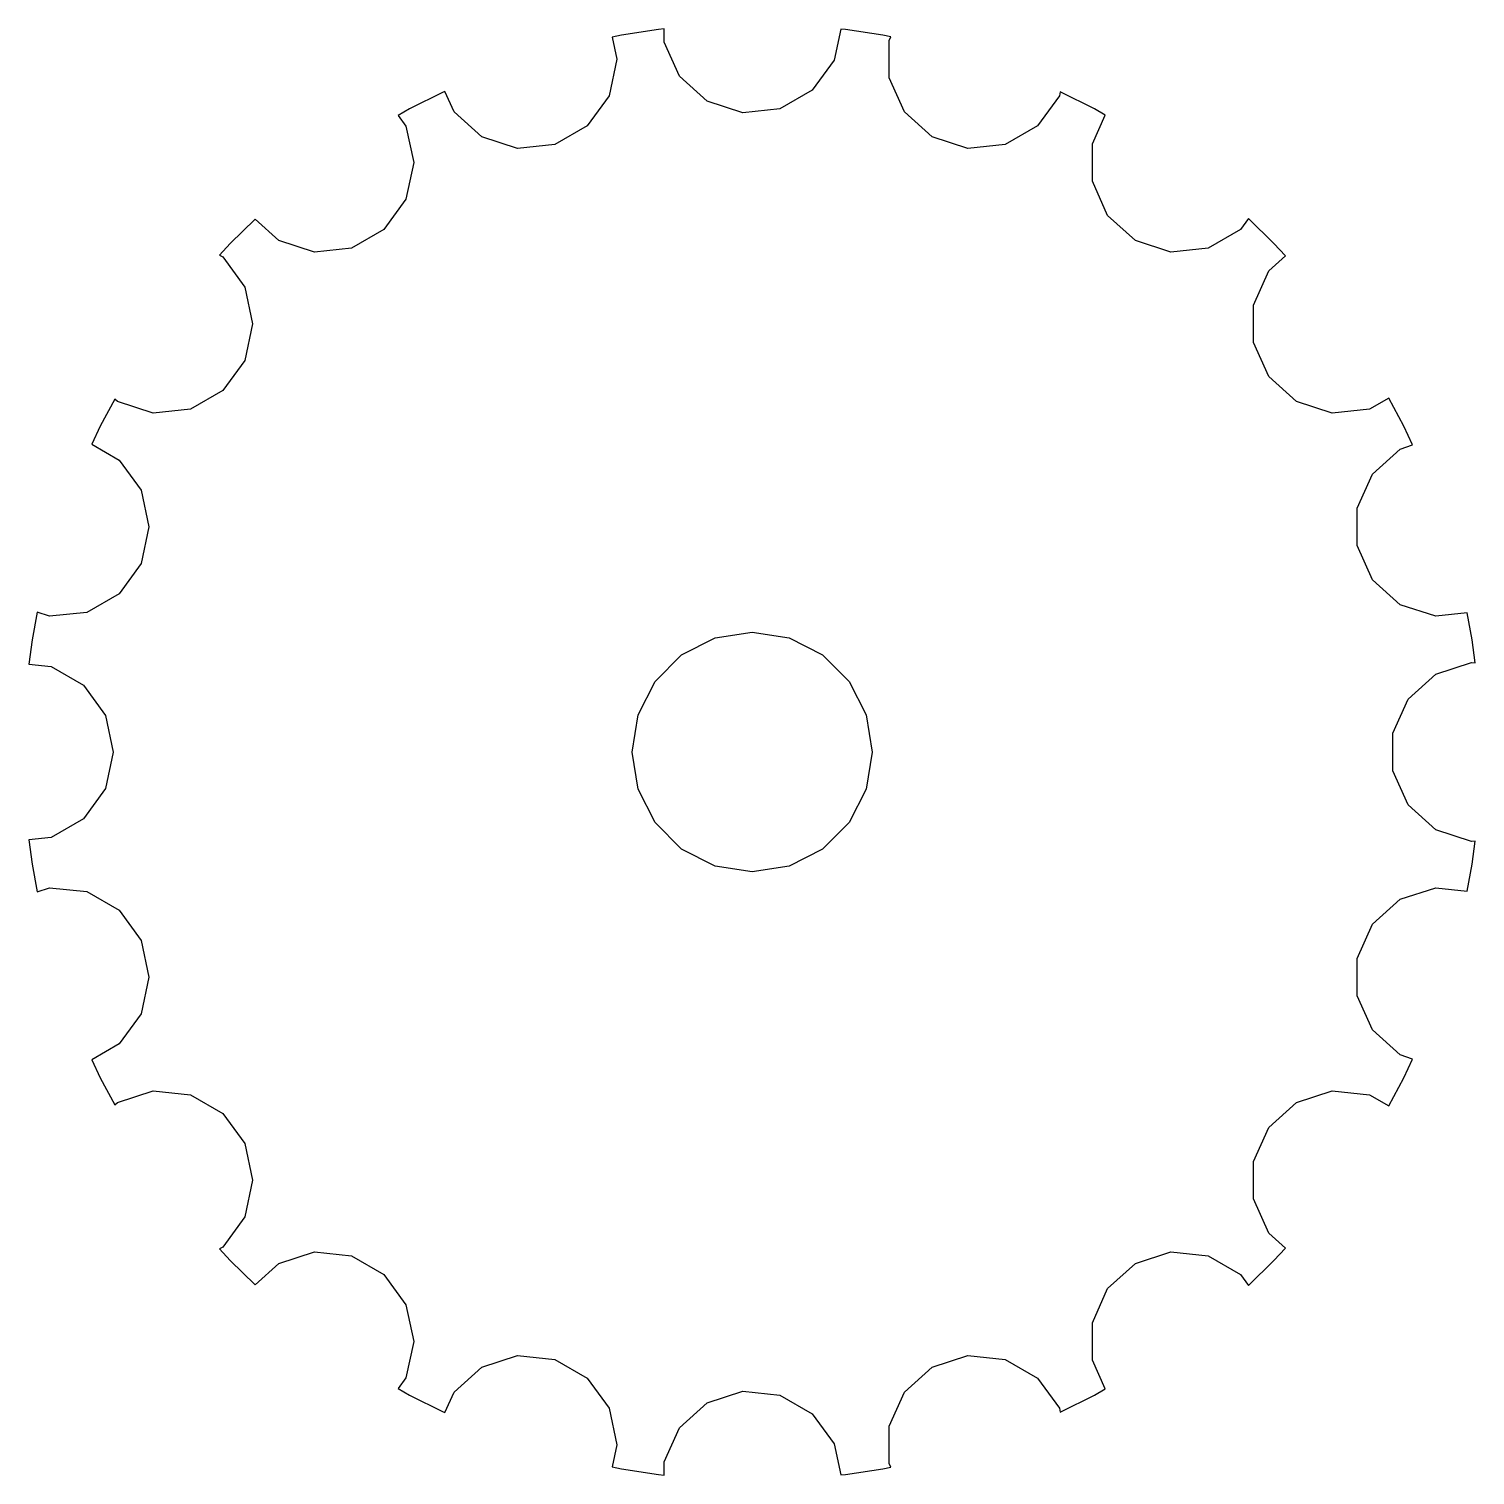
# Model space of a CAD drawing. Header units: metres. Extents: x -19.1 to 19.1, y -19.1 to 19.1.
import ezdxf

# ---------------------------------------------------------------- set-up
doc = ezdxf.new("R2010")
doc.units = ezdxf.units.M

msp = doc.modelspace()

# ---------------------------------------------------------------- linework, layer by layer
for p, q in [((-2.32799, 19.1453), (-2.47675, 19.1299)), ((-2.32799, 18.7947), (-2.32799, 19.1453)), ((-3.45824, 18.977), (-3.70412, 18.9257)), ((-3.70412, 18.9257), (-3.5808, 18.3455)), ((-2.47675, 19.1299), (-3.45824, 18.977)), ((-1.92545, 17.8906), (-2.32799, 18.7947)), ((2.34886, 19.1431), (2.17422, 18.3215)), ((2.47675, 19.1299), (2.34886, 19.1431)), ((3.45824, 18.977), (2.47675, 19.1299)), ((3.67365, 18.932), (3.45824, 18.977)), ((3.63281, 18.8403), (3.67365, 18.932)), ((3.63281, 17.8506), (3.63281, 18.8403)), ((-3.5808, 18.3455), (-3.78656, 17.3774)), ((2.17422, 18.3215), (1.59253, 17.5209)), ((-1.18999, 17.2284), (-1.92545, 17.8906)), ((4.03534, 16.9465), (3.63281, 17.8506)), ((-8.17712, 17.4706), (-9.06564, 17.0265)), ((-8.12895, 17.4917), (-8.17712, 17.4706)), ((-7.88626, 16.9465), (-8.12895, 17.4917)), ((-3.78656, 17.3774), (-4.36827, 16.5768)), ((1.59253, 17.5209), (0.735458, 17.0261)), ((8.13504, 17.3774), (7.55333, 16.5768)), ((8.15674, 17.4795), (8.13504, 17.3774)), ((8.17712, 17.4706), (8.15674, 17.4795)), ((9.06564, 17.0265), (8.17712, 17.4706)), ((-9.06564, 17.0265), (-9.36841, 16.8551)), ((-9.36841, 16.8551), (-9.16388, 16.5736)), ((-7.1508, 16.2843), (-7.88626, 16.9465)), ((-0.248764, 16.9226), (-1.18999, 17.2284)), ((0.735458, 17.0261), (-0.248764, 16.9226)), ((4.7708, 16.2843), (4.03534, 16.9465)), ((9.01013, 16.1004), (9.35063, 16.8652)), ((9.35063, 16.8652), (9.06564, 17.0265)), ((-9.16388, 16.5736), (-8.95813, 15.6056)), ((-4.36827, 16.5768), (-5.22534, 16.082)), ((7.55333, 16.5768), (6.69626, 16.082)), ((-6.20958, 15.9785), (-7.1508, 16.2843)), ((5.71202, 15.9785), (4.7708, 16.2843)), ((9.01013, 15.1108), (9.01013, 16.1004)), ((-5.22534, 16.082), (-6.20958, 15.9785)), ((6.69626, 16.082), (5.71202, 15.9785)), ((-8.95813, 15.6056), (-9.16388, 14.6376)), ((9.41266, 14.2067), (9.01013, 15.1108)), ((-9.16388, 14.6376), (-9.74559, 13.8369)), ((10.1481, 13.5444), (9.41266, 14.2067)), ((-13.1532, 14.1073), (-13.8143, 13.463)), ((-12.5281, 13.5444), (-13.1532, 14.1073)), ((-9.74559, 13.8369), (-10.6027, 13.3421)), ((12.9306, 13.8369), (12.0736, 13.3421)), ((13.1379, 14.1222), (12.9306, 13.8369)), ((13.8143, 13.463), (13.1379, 14.1222)), ((-13.8143, 13.463), (-14.0984, 13.1561)), ((-11.5869, 13.2386), (-12.5281, 13.5444)), ((11.0893, 13.2386), (10.1481, 13.5444)), ((14.1198, 13.1329), (13.8143, 13.463)), ((-14.0984, 13.1561), (-14.0131, 13.1068)), ((-14.0131, 13.1068), (-13.4314, 12.3062)), ((-10.6027, 13.3421), (-11.5869, 13.2386)), ((12.0736, 13.3421), (11.0893, 13.2386)), ((13.6801, 12.737), (14.1198, 13.1329)), ((13.2776, 11.8329), (13.6801, 12.737)), ((-13.4314, 12.3062), (-13.2256, 11.3381)), ((13.2776, 10.8433), (13.2776, 11.8329)), ((-13.2256, 11.3381), (-13.4314, 10.3701)), ((13.6801, 9.93919), (13.2776, 10.8433)), ((-13.4314, 10.3701), (-14.0131, 9.56944)), ((14.4156, 9.27698), (13.6801, 9.93919)), ((-16.8707, 9.34462), (-17.2543, 8.62424)), ((-16.7956, 9.27698), (-16.8707, 9.34462)), ((-15.8544, 8.97116), (-16.7956, 9.27698)), ((-14.0131, 9.56944), (-14.8701, 9.07462)), ((15.3568, 8.97116), (14.4156, 9.27698)), ((16.8561, 9.37199), (16.341, 9.07462)), ((17.2543, 8.62424), (16.8561, 9.37199)), ((-14.8701, 9.07462), (-15.8544, 8.97116)), ((16.341, 9.07462), (15.3568, 8.97116)), ((-17.2543, 8.62424), (-17.4773, 8.14771)), ((17.4859, 8.1293), (17.2543, 8.62424)), ((-17.4773, 8.14771), (-16.7529, 7.72949)), ((17.1555, 8.02194), (17.4859, 8.1293)), ((-16.7529, 7.72949), (-16.1712, 6.92883)), ((16.42, 7.35973), (17.1555, 8.02194)), ((16.0175, 6.45563), (16.42, 7.35973)), ((-16.1712, 6.92883), (-15.9655, 5.9608)), ((16.0175, 5.46597), (16.0175, 6.45563)), ((-15.9655, 5.9608), (-16.1712, 4.99277)), ((16.42, 4.56187), (16.0175, 5.46597)), ((-16.1712, 4.99277), (-16.7529, 4.19211)), ((17.1555, 3.89966), (16.42, 4.56187)), ((-16.7529, 4.19211), (-17.61, 3.69728)), ((18.0967, 3.59384), (17.1555, 3.89966)), ((-18.9262, 3.70169), (-19.0598, 2.96848)), ((-18.5943, 3.59384), (-18.9262, 3.70169)), ((-17.61, 3.69728), (-18.5943, 3.59384)), ((18.9299, 3.68141), (18.0967, 3.59384)), ((19.0598, 2.96848), (18.9299, 3.68141)), ((-0.981125, 3.01959), (0, 3.17499)), ((0, 3.17499), (0.981125, 3.01959)), ((-19.0598, 2.96848), (-19.1431, 2.32541)), ((-1.86621, 2.56862), (-0.981125, 3.01959)), ((0.981125, 3.01959), (1.86621, 2.56862)), ((19.139, 2.35663), (19.0598, 2.96848)), ((-19.1431, 2.32541), (-18.5541, 2.2635)), ((-2.56862, 1.86621), (-1.86621, 2.56862)), ((1.86621, 2.56862), (2.56862, 1.86621)), ((18.0996, 2.06113), (19.0408, 2.36696)), ((19.0408, 2.36696), (19.139, 2.35663)), ((-18.5541, 2.2635), (-17.697, 1.76868)), ((17.3641, 1.39893), (18.0996, 2.06113)), ((-17.697, 1.76868), (-17.1153, 0.968033)), ((-3.01959, 0.981125), (-2.56862, 1.86621)), ((2.56862, 1.86621), (3.01959, 0.981125)), ((16.9616, 0.494827), (17.3641, 1.39893)), ((-17.1153, 0.968033), (-16.9096, 0)), ((-3.17499, 0), (-3.01959, 0.981125)), ((3.01959, 0.981125), (3.17499, 0)), ((16.9616, -0.494827), (16.9616, 0.494827)), ((-16.9096, 0), (-17.1153, -0.968033)), ((-3.01959, -0.981125), (-3.17499, 0)), ((3.17499, 0), (3.01959, -0.981125)), ((17.3641, -1.39893), (16.9616, -0.494827)), ((-17.1153, -0.968033), (-17.697, -1.76868)), ((-2.56862, -1.86621), (-3.01959, -0.981125)), ((3.01959, -0.981125), (2.56862, -1.86621)), ((18.0996, -2.06113), (17.3641, -1.39893)), ((-17.697, -1.76868), (-18.5541, -2.2635)), ((-1.86621, -2.56862), (-2.56862, -1.86621)), ((2.56862, -1.86621), (1.86621, -2.56862)), ((-18.5541, -2.2635), (-19.1431, -2.32541)), ((19.0408, -2.36696), (18.0996, -2.06113)), ((-19.1431, -2.32541), (-19.0598, -2.96848)), ((-0.981125, -3.01959), (-1.86621, -2.56862)), ((1.86621, -2.56862), (0.981125, -3.01959)), ((19.139, -2.35663), (19.0408, -2.36696)), ((19.0598, -2.96848), (19.139, -2.35663)), ((-19.0598, -2.96848), (-18.9262, -3.70169)), ((0, -3.17499), (-0.981125, -3.01959)), ((0.981125, -3.01959), (0, -3.17499)), ((18.9299, -3.68141), (19.0598, -2.96848)), ((-18.9262, -3.70169), (-18.5943, -3.59384)), ((-18.5943, -3.59384), (-17.61, -3.69728)), ((-17.61, -3.69728), (-16.7529, -4.19211)), ((17.1555, -3.89966), (18.0967, -3.59384)), ((18.0967, -3.59384), (18.9299, -3.68141)), ((-16.7529, -4.19211), (-16.1712, -4.99277)), ((16.42, -4.56187), (17.1555, -3.89966)), ((16.0175, -5.46597), (16.42, -4.56187)), ((-16.1712, -4.99277), (-15.9655, -5.9608)), ((16.0175, -6.45563), (16.0175, -5.46597)), ((-15.9655, -5.9608), (-16.1712, -6.92883)), ((16.42, -7.35973), (16.0175, -6.45563)), ((-16.1712, -6.92883), (-16.7529, -7.72949)), ((17.1555, -8.02194), (16.42, -7.35973)), ((-16.7529, -7.72949), (-17.4773, -8.14771)), ((17.4859, -8.1293), (17.1555, -8.02194)), ((-17.4773, -8.14771), (-17.2543, -8.62424)), ((17.2543, -8.62424), (17.4859, -8.1293)), ((-17.2543, -8.62424), (-16.8707, -9.34462)), ((16.8561, -9.37199), (17.2543, -8.62424)), ((-16.7956, -9.27698), (-15.8544, -8.97116)), ((-15.8544, -8.97116), (-14.8701, -9.07462)), ((-14.8701, -9.07462), (-14.0131, -9.56944)), ((14.4156, -9.27698), (15.3568, -8.97116)), ((15.3568, -8.97116), (16.341, -9.07462)), ((16.341, -9.07462), (16.8561, -9.37199)), ((-16.8707, -9.34462), (-16.7956, -9.27698)), ((-14.0131, -9.56944), (-13.4314, -10.3701)), ((13.6801, -9.93919), (14.4156, -9.27698)), ((13.2776, -10.8433), (13.6801, -9.93919)), ((-13.4314, -10.3701), (-13.2256, -11.3381)), ((13.2776, -11.8329), (13.2776, -10.8433)), ((-13.2256, -11.3381), (-13.4314, -12.3062)), ((13.6801, -12.737), (13.2776, -11.8329)), ((-13.4314, -12.3062), (-14.0131, -13.1068)), ((14.1198, -13.1329), (13.6801, -12.737)), ((-14.0131, -13.1068), (-14.0984, -13.1561)), ((-14.0984, -13.1561), (-13.8143, -13.463)), ((-12.5281, -13.5444), (-11.5869, -13.2386)), ((-11.5869, -13.2386), (-10.6027, -13.3421)), ((-10.6027, -13.3421), (-9.74559, -13.8369)), ((10.1481, -13.5444), (11.0893, -13.2386)), ((11.0893, -13.2386), (12.0736, -13.3421)), ((12.0736, -13.3421), (12.9306, -13.8369)), ((13.8143, -13.463), (14.1198, -13.1329)), ((-13.8143, -13.463), (-13.1532, -14.1073)), ((-13.1532, -14.1073), (-12.5281, -13.5444)), ((9.41266, -14.2067), (10.1481, -13.5444)), ((13.1379, -14.1222), (13.8143, -13.463)), ((-9.74559, -13.8369), (-9.16388, -14.6376)), ((12.9306, -13.8369), (13.1379, -14.1222)), ((9.01013, -15.1108), (9.41266, -14.2067)), ((-9.16388, -14.6376), (-8.95813, -15.6056)), ((9.01013, -16.1004), (9.01013, -15.1108)), ((-8.95813, -15.6056), (-9.16388, -16.5736)), ((-7.1508, -16.2843), (-6.20958, -15.9785)), ((-6.20958, -15.9785), (-5.22534, -16.082)), ((-5.22534, -16.082), (-4.36827, -16.5768)), ((4.7708, -16.2843), (5.71202, -15.9785)), ((5.71202, -15.9785), (6.69626, -16.082)), ((6.69626, -16.082), (7.55333, -16.5768)), ((-7.88626, -16.9465), (-7.1508, -16.2843)), ((4.03534, -16.9465), (4.7708, -16.2843)), ((9.35063, -16.8652), (9.01013, -16.1004)), ((-9.16388, -16.5736), (-9.36841, -16.8551)), ((-4.36827, -16.5768), (-3.78656, -17.3774)), ((7.55333, -16.5768), (8.13504, -17.3774)), ((-9.36841, -16.8551), (-9.06564, -17.0265)), ((-9.06564, -17.0265), (-8.17712, -17.4706)), ((-8.12895, -17.4917), (-7.88626, -16.9465)), ((-1.92545, -17.8906), (-1.18999, -17.2284)), ((-1.18999, -17.2284), (-0.248764, -16.9226)), ((-0.248764, -16.9226), (0.735458, -17.0261)), ((0.735458, -17.0261), (1.59253, -17.5209)), ((3.63281, -17.8506), (4.03534, -16.9465)), ((8.17712, -17.4706), (9.06564, -17.0265)), ((9.06564, -17.0265), (9.35063, -16.8652)), ((-8.17712, -17.4706), (-8.12895, -17.4917)), ((-3.78656, -17.3774), (-3.5808, -18.3455)), ((1.59253, -17.5209), (2.17422, -18.3215)), ((8.13504, -17.3774), (8.15674, -17.4795)), ((8.15674, -17.4795), (8.17712, -17.4706)), ((-2.32799, -18.7947), (-1.92545, -17.8906)), ((3.63281, -18.8403), (3.63281, -17.8506)), ((-3.5808, -18.3455), (-3.70412, -18.9257)), ((2.17422, -18.3215), (2.34886, -19.1431)), ((-3.70412, -18.9257), (-3.45824, -18.977)), ((-3.45824, -18.977), (-2.47675, -19.1299)), ((-2.47675, -19.1299), (-2.32799, -19.1453)), ((-2.32799, -19.1453), (-2.32799, -18.7947)), ((2.34886, -19.1431), (2.47675, -19.1299)), ((2.47675, -19.1299), (3.45824, -18.977)), ((3.45824, -18.977), (3.67365, -18.932)), ((3.67365, -18.932), (3.63281, -18.8403))]:
    msp.add_line(p, q)

doc.saveas('drawing.dxf')
